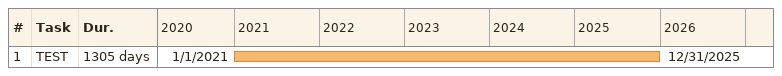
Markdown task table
| ID | Task | Duration | Start | Finish |
|---|---|---|---|---|
| 1 | TEST | 1305d | 2021-01-01 | 2025-12-31 |
